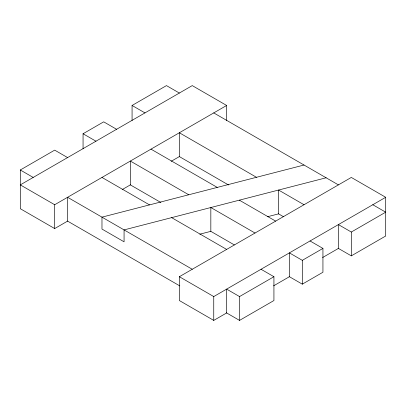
<?xml version="1.0" encoding="UTF-8"?>
<svg xmlns="http://www.w3.org/2000/svg" width="406" height="406" viewBox="0 0 406 406"><rect width="100%" height="100%" fill="white"/><g stroke="black" fill="none" stroke-linecap="round" stroke-linejoin="round"><path stroke-width="0.61" d="M192.251 269.264L67.589 197.291L67.589 221.118L54.688 228.563L20.3 208.709L20.3 169.992L54.688 150.134L67.589 157.579M83.063 148.804L83.063 133.757L103.697 121.841L116.593 129.286M132.072 120.511L132.072 105.464L166.46 85.605L179.356 93.05M226.644 105.464L192.251 85.605L20.3 184.882L54.688 204.736L226.644 105.464L226.644 120.511M122.165 189.607L130.351 184.882L130.351 161.055L188.739 194.763M171.175 161.314L179.356 156.589L179.356 132.762L256.48 177.29M226.386 312.798L239.54 320.395L273.928 300.536L273.928 276.714L239.54 296.568L226.644 289.123L226.644 312.95L213.749 320.395L179.356 300.536L179.356 276.714L351.312 177.437L385.7 197.291L385.7 236.008L351.312 255.866L338.157 248.269M179.356 276.714L213.749 296.568L385.7 197.291M273.583 285.849L289.407 276.714L289.407 252.887L302.303 260.332L322.937 248.416L322.937 272.243L302.303 284.159L289.148 276.562M322.592 257.556L338.411 248.421L338.411 224.594L351.312 232.039L385.7 212.181L372.804 204.736M304.023 165.029L101.977 217.149L101.977 229.06L124.069 241.814L124.069 229.903L326.114 177.782M199.798 234.191L210.831 231.349L210.831 207.522L255.014 233.029M267.544 216.718L278.572 213.871L278.572 190.044L304.023 204.736M213.749 112.909L338.411 184.882M132.072 105.464L144.967 112.909M179.208 156.503L228.537 184.984M278.414 213.779L283.347 216.626M150.986 149.144L217.261 187.41M239.352 200.163L275.649 221.118M310.042 240.971L322.937 248.416M83.063 133.757L95.958 141.202M130.199 184.796L160.893 202.518M210.77 231.313L234.338 244.919M101.977 177.437L149.52 204.883M171.611 217.636L226.644 249.411M261.033 269.264L273.928 276.714M20.3 169.992L33.196 177.437M67.437 221.031L179.797 285.9M351.312 232.039L351.312 255.866M302.303 260.332L302.303 284.159M239.54 296.568L239.54 320.395M213.749 296.568L213.749 320.395M54.688 204.736L54.688 228.563"/></g></svg>
